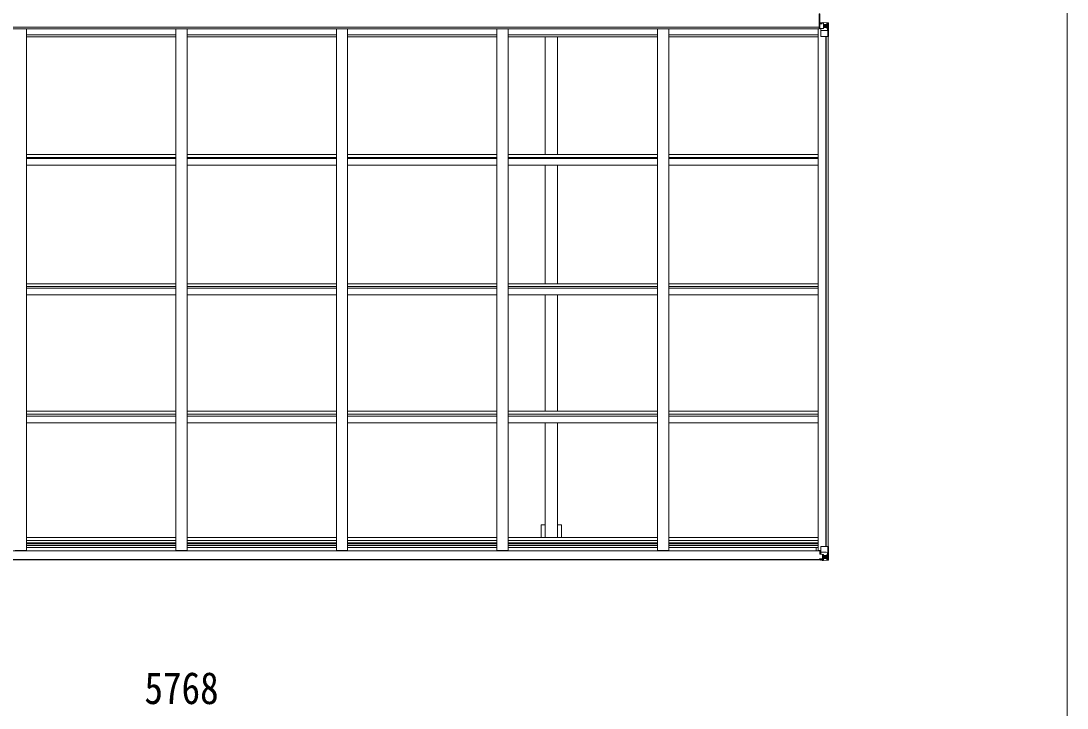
# Model space of a CAD drawing. Units: millimetres at full size; details may follow other scales. Extents: x -8385 to 33769, y -5853 to 5787.
# Drawn here: x 3389 to 8055, y 113 to 3180 of the extents above; entities that cross this region are included whole.
import ezdxf
from ezdxf.enums import TextEntityAlignment as Align

# ---------------------------------------------------------------- set-up
doc = ezdxf.new("R2010")
doc.units = ezdxf.units.MM
doc.header["$LTSCALE"] = 30
for name, color, linetype, lineweight in [('0-1_本体', 4, 'Continuous', 9), ('0-2_部品', 7, 'Continuous', 9), ('0-7_合掌部品', 3, 'Continuous', 9), ('0-A_寸法', 6, 'Continuous', 9), ('F-0_240', 7, 'Continuous', 9)]:
    doc.layers.add(name, color=color, linetype=linetype, lineweight=lineweight)
doc.styles.add('ＭＳ ゴシック', font='')
doc.styles.get('ＭＳ ゴシック').set_extended_font_data('MS Gothic')

msp = doc.modelspace()

# ---------------------------------------------------------------- linework, layer by layer
at = {"layer": '0-1_本体'}
for p, q in [((6949.22, 3151.93), (1260.22, 3152.2)), ((6949.22, 3145.24), (1260.22, 3145.24)), ((3413.72, 3145.5), (3413.72, 816.68)), ((4079.72, 3145.5), (4079.72, 816.68)), ((4129.72, 3145.5), (4129.72, 816.68)), ((4795.72, 3145.5), (4795.72, 816.68)), ((4845.72, 3145.5), (4845.72, 816.68)), ((5511.72, 3145.5), (5511.72, 816.68)), ((5561.72, 3145.5), (5561.72, 816.68)), ((6227.72, 3145.5), (6227.72, 816.68)), ((6277.72, 3145.5), (6277.72, 816.68)), ((6943.72, 3145.5), (6943.72, 816.26)), ((6949.22, 3145.24), (6949.22, 3148.87)), ((6949.22, 3146.79), (6952.76, 3146.79)), ((6951.72, 3172.24), (6962.22, 3172.24)), ((3413.72, 3118.68), (4079.72, 3118.68)), ((3413.72, 3109.57), (4079.72, 3109.57)), ((4129.72, 3118.68), (4795.72, 3118.68)), ((4129.72, 3109.57), (4795.72, 3109.57)), ((4845.72, 3118.68), (5511.72, 3118.68)), ((4845.72, 3109.57), (5511.72, 3109.57)), ((5561.72, 3118.68), (6227.72, 3118.68)), ((5561.72, 3109.57), (6227.72, 3109.57)), ((5727.22, 3109.57), (5727.22, 2583.51)), ((5782.22, 3109.57), (5782.22, 2583.51)), ((6277.72, 3118.68), (6943.72, 3118.68)), ((6277.72, 3109.57), (6943.72, 3109.57)), ((6979.02, 3110.44), (6979.02, 835.35)), ((6979.72, 3110.44), (6979.72, 835.35)), ((6988.72, 3110.44), (6988.72, 835.35)), ((3413.72, 2583.51), (4079.72, 2583.51)), ((3413.72, 2570.49), (4079.72, 2570.49)), ((3413.72, 2566.7), (4079.72, 2566.7)), ((4129.72, 2583.51), (4795.72, 2583.51)), ((4129.72, 2570.49), (4795.72, 2570.49)), ((4129.72, 2566.7), (4795.72, 2566.7)), ((4845.72, 2583.51), (5511.72, 2583.51)), ((4845.72, 2570.49), (5511.72, 2570.49)), ((4845.72, 2566.7), (5511.72, 2566.7)), ((5561.72, 2583.51), (6227.72, 2583.51)), ((5561.72, 2570.49), (6227.72, 2570.49)), ((5561.72, 2566.7), (6227.72, 2566.7)), ((6277.72, 2583.51), (6943.72, 2583.51)), ((6277.72, 2570.49), (6943.72, 2570.49)), ((6277.72, 2566.7), (6943.72, 2566.7)), ((3413.72, 2536.9), (4079.72, 2536.9)), ((4129.72, 2536.9), (4795.72, 2536.9)), ((4845.72, 2536.9), (5511.72, 2536.9)), ((5561.72, 2536.9), (6227.72, 2536.9)), ((5727.22, 2536.9), (5727.22, 2007.22)), ((5782.22, 2536.9), (5782.22, 2007.22)), ((6277.72, 2536.9), (6943.72, 2536.9)), ((3413.72, 2007.22), (4079.72, 2007.22)), ((4129.72, 2007.22), (4795.72, 2007.22)), ((4845.72, 2007.22), (5511.72, 2007.22)), ((5561.72, 2007.22), (6227.72, 2007.22)), ((6277.72, 2007.22), (6943.72, 2007.22)), ((3413.72, 1994.27), (4079.72, 1994.27)), ((3413.72, 1987.11), (4079.72, 1987.11)), ((4129.72, 1994.27), (4795.72, 1994.27)), ((4129.72, 1987.11), (4795.72, 1987.11)), ((4845.72, 1994.27), (5511.72, 1994.27)), ((4845.72, 1987.11), (5511.72, 1987.11)), ((5561.72, 1994.27), (6227.72, 1994.27)), ((5561.72, 1987.11), (6227.72, 1987.11)), ((6277.72, 1994.27), (6943.72, 1994.27)), ((6277.72, 1987.11), (6943.72, 1987.11)), ((3413.72, 1957.67), (4079.72, 1957.67)), ((4129.72, 1957.67), (4795.72, 1957.67)), ((4845.72, 1957.67), (5511.72, 1957.67)), ((5561.72, 1957.67), (6227.72, 1957.67)), ((5727.22, 1957.67), (5727.22, 1438.53)), ((5782.22, 1957.67), (5782.22, 1438.53)), ((6277.72, 1957.67), (6943.72, 1957.67)), ((3413.72, 1438.53), (4079.72, 1438.53)), ((3413.72, 1425.68), (4079.72, 1425.68)), ((3413.72, 1415.72), (4079.72, 1415.72)), ((4129.72, 1438.53), (4795.72, 1438.53)), ((4129.72, 1425.68), (4795.72, 1425.68)), ((4129.72, 1415.72), (4795.72, 1415.72)), ((4845.72, 1438.53), (5511.72, 1438.53)), ((4845.72, 1425.68), (5511.72, 1425.68)), ((4845.72, 1415.72), (5511.72, 1415.72)), ((5561.72, 1438.53), (6227.72, 1438.53)), ((5561.72, 1425.68), (6227.72, 1425.68)), ((5561.72, 1415.72), (6227.72, 1415.72)), ((6277.72, 1438.53), (6943.72, 1438.53)), ((6277.72, 1425.68), (6943.72, 1425.68)), ((6277.72, 1415.72), (6943.72, 1415.72)), ((3413.72, 1386.72), (4079.72, 1386.72)), ((4129.72, 1386.72), (4795.72, 1386.72)), ((4845.72, 1386.72), (5511.72, 1386.72)), ((5561.72, 1386.72), (6227.72, 1386.72)), ((5727.22, 1386.72), (5727.22, 874.31)), ((5782.22, 1386.72), (5782.22, 874.31)), ((6277.72, 1386.72), (6943.72, 1386.72)), ((5727.22, 930.58), (5709.52, 930.58)), ((5709.52, 930.58), (5709.52, 874.31)), ((5799.92, 930.58), (5782.22, 930.58)), ((5799.92, 930.58), (5799.92, 874.31)), ((3413.72, 874.31), (4079.72, 874.31)), ((3413.72, 861.48), (4079.72, 861.48)), ((3413.72, 850.14), (4079.72, 850.14)), ((3413.72, 846.36), (4079.72, 846.36)), ((4129.72, 874.31), (4795.72, 874.31)), ((4129.72, 861.48), (4795.72, 861.48)), ((4129.72, 850.14), (4795.72, 850.14)), ((4129.72, 846.36), (4795.72, 846.36)), ((4845.72, 874.31), (5511.72, 874.31)), ((4845.72, 861.48), (5511.72, 861.48)), ((4845.72, 850.14), (5511.72, 850.14)), ((4845.72, 846.36), (5511.72, 846.36)), ((5561.72, 874.31), (6227.72, 874.31)), ((5561.72, 861.48), (6227.72, 861.48)), ((5561.72, 850.14), (6227.72, 850.14)), ((5561.72, 846.36), (6227.72, 846.36)), ((6277.72, 874.31), (6943.72, 874.31)), ((6277.72, 861.48), (6943.72, 861.48)), ((6277.72, 850.14), (6943.72, 850.14)), ((6277.72, 846.36), (6943.72, 846.36)), ((1273.22, 814.84), (6936.22, 814.84)), ((3363.72, 816.68), (3413.72, 816.68)), ((3413.72, 839.28), (4079.72, 839.28)), ((3413.72, 829.92), (4079.72, 829.92)), ((4079.72, 816.68), (4129.72, 816.68)), ((4129.72, 839.28), (4795.72, 839.28)), ((4129.72, 829.92), (4795.72, 829.92)), ((4795.72, 816.68), (4845.72, 816.68)), ((4845.72, 839.28), (5511.72, 839.28)), ((4845.72, 829.92), (5511.72, 829.92)), ((5511.72, 816.68), (5561.72, 816.68)), ((5561.72, 839.28), (6227.72, 839.28)), ((5561.72, 829.92), (6227.72, 829.92)), ((6227.72, 816.68), (6277.72, 816.68)), ((6277.72, 839.28), (6943.72, 839.28)), ((6277.72, 829.92), (6943.72, 829.92)), ((6936.22, 829.92), (6936.22, 814.84)), ((6956.72, 816.26), (6943.72, 816.26)), ((1242.22, 776.64), (6967.22, 776.64)), ((1242.22, 774.58), (6967.22, 774.58))]:
    msp.add_line(p, q, dxfattribs=at)
at = {"layer": '0-2_部品'}
for p, q in [((6936.22, 815.39), (6956.72, 815.39)), ((6952.22, 815.39), (6952.22, 800.21)), ((6952.22, 812.08), (6956.72, 812.08)), ((6953.22, 801.94), (6952.22, 801.93)), ((6952.22, 800.21), (6953.22, 800.21)), ((6957.27, 800.17), (6953.22, 800.21)), ((6956.72, 834.08), (6956.72, 800.99)), ((6980.72, 808.42), (6956.72, 808.42)), ((6957.55, 800.73), (6967.89, 799.07)), ((6957.55, 800.09), (6957.55, 800.73)), ((6967.89, 798.44), (6957.55, 800.09)), ((6987.88, 835.08), (6957.72, 835.08)), ((6963.22, 799.19), (6963.22, 779.45)), ((6967.22, 794.88), (6968.72, 794.88)), ((6967.89, 799.07), (6967.89, 798.44)), ((6980.72, 794.88), (6968.72, 794.88)), ((6987.33, 808.2), (6980.72, 808.42)), ((6980.72, 794.88), (6980.72, 794.88)), ((6980.72, 794.88), (6983.05, 794.85)), ((6983.05, 794.85), (6983.05, 781.38)), ((6987.33, 808.2), (6983.19, 796.12)), ((6987.88, 835.08), (6987.88, 774.5)), ((6950.72, 779.07), (6950.72, 778.95)), ((6950.72, 777.38), (6950.72, 778.95)), ((6950.72, 777.38), (6950.72, 776.38)), ((6951.72, 777.38), (6950.72, 777.38)), ((6951.72, 776.38), (6951.72, 777.38)), ((6956.72, 777.38), (6951.72, 777.38)), ((6956.92, 773.88), (6955.23, 774.32)), ((6956.72, 778.99), (6966.72, 779.08)), ((6956.72, 778.99), (6956.72, 777.38)), ((6956.92, 773.88), (6957.22, 773.88)), ((6957.22, 773.88), (6957.22, 774.32)), ((6958.72, 777.15), (6966.72, 777.15)), ((6958.72, 777.12), (6966.72, 777.12)), ((6962.22, 773.5), (6962.22, 774.32)), ((6962.22, 773.5), (6967.22, 773.58)), ((6962.22, 773.09), (6962.22, 773.5)), ((6962.22, 773.09), (6962.22, 772.57)), ((6968.72, 772.97), (6962.22, 772.57)), ((6962.22, 772.57), (6962.22, 771.69)), ((6962.22, 771.69), (6968.72, 772.08)), ((6963.22, 791.29), (6967.22, 791.29)), ((6963.22, 783.08), (6967.22, 783.08)), ((6963.22, 779.45), (6963.22, 779.22)), ((6967.11, 779.45), (6963.22, 779.45)), ((6966.72, 779.24), (6966.72, 779.08)), ((6966.72, 779.08), (6966.72, 778.15)), ((6966.72, 779.08), (6966.72, 779.08)), ((6966.72, 778.15), (6967.22, 778.15)), ((6966.72, 778.15), (6966.72, 777.15)), ((6966.72, 777.15), (6966.72, 777.12)), ((6967.22, 781.33), (6968.72, 781.33)), ((6967.22, 777.79), (6968.72, 777.79)), ((6969.72, 781.33), (6968.72, 781.33)), ((6980.72, 781.33), (6968.72, 781.33)), ((6968.72, 772.2), (6980.72, 772.98)), ((6975.24, 788.52), (6975.24, 789.48)), ((6983.05, 781.38), (6980.72, 781.32)), ((6980.81, 772.99), (6988.73, 773.46)), ((6983.91, 777.87), (6986.64, 774.21)), ((6987.87, 774.43), (6987.88, 774.5)), ((6989.78, 773.42), (6989.78, 773.38)), ((6989.78, 773.37), (6989.78, 773.37)), ((6990.72, 774.37), (6990.72, 774.41))]:
    msp.add_line(p, q, dxfattribs=at)
for points in [[(6953.22, 800.21), (6953.22, 801.94), (6956.72, 801.96)], [(6962.22, 773.09), (6967.22, 773.09), (6967.22, 798.55)], [(6989.78, 773.37), (6980.72, 772.82), (6968.72, 772.08), (6968.72, 798.18)], [(6990.72, 774.41), (6990.72, 835.08), (6987.88, 835.08)], [(6956.72, 778.99), (6956.72, 779), (6950.72, 778.95)], [(6951.72, 779.11), (6966.72, 779.24), (6966.72, 779.24)], [(6966.72, 778.15), (6958.72, 778.15), (6958.72, 776.38)], [(6974.28, 786.6), (6973.32, 786.6), (6973.32, 787.56), (6974.28, 787.56)], [(6975.24, 789.48), (6976.2, 789.48), (6976.2, 788.52)], [(6976.2, 785.64), (6976.2, 784.68), (6975.24, 784.68), (6975.24, 785.64)], [(6977.16, 787.56), (6978.12, 787.56), (6978.12, 786.6), (6977.16, 786.6)]]:
    msp.add_lwpolyline(points, dxfattribs=at)
msp.add_circle((6975.72, 787.08), 5.3, dxfattribs=at)
for centre, radius, start, end in [((6957.72, 834.08), 1, 90, 180), ((6957.66, 801.66), 0.937, 182.32209, 263.26766), ((6957.66, 801.02), 0.937, 182.32209, 263.26766), ((6967.78, 798.14), 0.937, 2.32209, 83.26766), ((6967.78, 797.51), 0.937, 2.32209, 83.26766), ((6951.58, 771.42), 7.69, 88.96999, 96.43426), ((6966.72, 779.58), 0.5, 270.52895, 0.04464), ((6966.72, 776.65), 0.5, 0.00109, 90.00109), ((6966.72, 776.62), 0.5, 359.99802, 89.99691), ((6966.71, 779.76), 0.513, 271.88028, 1.04707), ((6974.28, 788.52), 0.96, 270, 0), ((6974.28, 785.64), 0.96, 0, 90), ((6977.16, 788.52), 0.96, 180, 270), ((6977.16, 785.64), 0.96, 90, 180), ((6986.59, 774.38), 1.28, 311.17831, 2.45895), ((6988.57, 760.76), 12.7, 89.24466, 95.10311), ((6989.72, 774.41), 0.999, 273.4424, 359.95083), ((6989.72, 774.38), 0.999, 273.4424, 359.95083), ((6989.72, 774.37), 1, 273.50017, 0.00079)]:
    msp.add_arc(centre, radius, start, end, dxfattribs=at)
for centre, major_axis, ratio, start_param, end_param in [((6984.46, 794.83), (0, -3), 0.468246, 4.2703918, 4.7058971), ((6986.61, 805.85), (-0.85, -2.32), 0.403757, 2.3087461, 3.2744049), ((7062.47, 781.33), (-81.75, 0), 0.061163, 0, 0.0007725), ((6985.92, 781.46), (-0.03, -5), 0.573921, 4.7320603, 5.5159136), ((6987.59, 776.39), (0.02, -3), 0.466854, 5.5234897, 6.1575023), ((6987.78, 773.29), (-2, -0.12), 0.060933, 3.1378449, 4.2119296), ((6788.78, 761.06), (-201, -12.36), 0.060933, 3.1373463, 3.1378449)]:
    msp.add_ellipse(centre, major_axis=major_axis, ratio=ratio, start_param=start_param, end_param=end_param, dxfattribs=at)
at = {"layer": '0-7_合掌部品'}
for p, q in [((6962.22, 3173.58), (6962.22, 3167.63)), ((6968.72, 3146.39), (6968.72, 3173.18)), ((6968.72, 3173.07), (6980.72, 3172.28)), ((6952.22, 3147.34), (6952.22, 3167.49)), ((6953.22, 3168.21), (6962.22, 3168.26)), ((6962.22, 3146.39), (6953.22, 3146.43)), ((6956.72, 3111.18), (6956.72, 3144.28)), ((6980.72, 3136.85), (6956.72, 3136.85)), ((6965.2, 3146.39), (6957.55, 3145.17)), ((6957.55, 3144.54), (6967.89, 3146.19)), ((6957.55, 3145.17), (6957.55, 3144.54)), ((6968.72, 3146.39), (6962.22, 3146.39)), ((6967.89, 3146.19), (6967.89, 3146.39)), ((6980.72, 3163.94), (6968.72, 3163.94)), ((6968.72, 3150.38), (6980.72, 3150.38)), ((6976.2, 3156.74), (6976.2, 3155.78)), ((6983.05, 3163.88), (6980.72, 3163.94)), ((6980.72, 3150.38), (6983.05, 3150.41)), ((6980.72, 3150.38), (6980.72, 3150.38)), ((6987.33, 3137.06), (6980.72, 3136.85)), ((6980.81, 3172.28), (6988.73, 3171.8)), ((6983.05, 3150.41), (6983.05, 3163.88)), ((6987.33, 3137.06), (6983.19, 3149.15)), ((6983.91, 3167.39), (6986.64, 3171.06)), ((6987.87, 3170.83), (6987.88, 3170.77)), ((6987.88, 3110.18), (6987.88, 3170.77)), ((6989.78, 3171.85), (6989.78, 3171.89)), ((6990.72, 3170.89), (6990.72, 3110.18)), ((6990.72, 3110.18), (6957.72, 3110.18))]:
    msp.add_line(p, q, dxfattribs=at)
for points in [[(6950.22, 3148.87), (6949.22, 3148.87), (6949.22, 3211.87), (6950.22, 3211.87)], [(6989.78, 3171.89), (6980.72, 3172.45), (6962.22, 3173.58)], [(6952.22, 3167.49), (6952.23, 3167.6), (6962.22, 3167.63)], [(6974.28, 3157.7), (6973.32, 3157.7), (6973.32, 3158.66), (6974.28, 3158.66)], [(6975.24, 3159.62), (6975.24, 3160.58), (6976.2, 3160.58), (6976.2, 3159.62)], [(6976.2, 3155.78), (6975.24, 3155.78), (6975.24, 3156.74)], [(6977.16, 3158.66), (6978.12, 3158.66), (6978.12, 3157.7), (6977.16, 3157.7)]]:
    msp.add_lwpolyline(points, dxfattribs=at)
msp.add_lwpolyline([(6950.22, 3148.87), (6950.22, 3211.87), (6951.72, 3211.87), (6951.72, 3148.87)], close=True, dxfattribs=at)
msp.add_circle((6975.72, 3158.18), 5.3, dxfattribs=at)
for centre, radius, start, end in [((6957.66, 3144.24), 0.937, 96.73234, 177.67791), ((6957.66, 3143.61), 0.937, 96.73234, 177.67791), ((6967.78, 3147.12), 0.937, 276.73234, 309.06602), ((6974.28, 3159.62), 0.96, 270, 0), ((6974.28, 3156.74), 0.96, 0, 90), ((6977.16, 3159.62), 0.96, 180, 270), ((6977.16, 3156.74), 0.96, 90, 180), ((6986.59, 3170.89), 1.28, 357.54105, 48.82169), ((6988.57, 3184.5), 12.7, 264.89689, 270.75534), ((6989.72, 3170.89), 0.999, 0.04917, 86.5576), ((6989.72, 3170.89), 1, 359.99921, 86.49983), ((6989.72, 3170.85), 0.999, 0.04917, 86.5576), ((6957.72, 3111.18), 1, 180, 270)]:
    msp.add_arc(centre, radius, start, end, dxfattribs=at)
for centre, major_axis, ratio, start_param, end_param in [((6953.22, 3147.33), (-1, 0.021), 0.906239, 0.0187047, 1.589501), ((6953.22, 3167.5), (-1, -0.012), 0.707053, 4.7036637, 6.124411), ((7062.47, 3163.94), (-81.75, 0), 0.061163, 6.2824128, 6.2831853), ((6985.92, 3163.8), (-0.03, 5), 0.573921, 0.7672717, 1.551125), ((6984.46, 3150.43), (0, 3), 0.468246, 1.5772882, 2.0127935), ((6987.59, 3168.87), (0.02, 3), 0.466854, 0.125683, 0.7596956), ((6986.61, 3139.41), (-0.85, 2.32), 0.403757, 3.0087805, 3.9744392), ((6987.78, 3171.97), (-2, 0.12), 0.060933, 2.0712557, 3.1453404), ((6788.78, 3184.2), (-201, 12.36), 0.060933, 3.1453404, 3.145839)]:
    msp.add_ellipse(centre, major_axis=major_axis, ratio=ratio, start_param=start_param, end_param=end_param, dxfattribs=at)
at = {"layer": 'F-0_240', "color": 5}
msp.add_line((8054.55, 5787.34), (8054.55, -5852.66), dxfattribs=at)

# ---------------------------------------------------------------- texts
at = {"layer": '0-A_寸法', "color": 7, "style": 'ＭＳ ゴシック', "width": 0.85}
msp.add_text('5768', height=143, dxfattribs=at).set_placement((3939.72, 88.32), align=Align.BOTTOM_LEFT)

doc.saveas('drawing.dxf')
